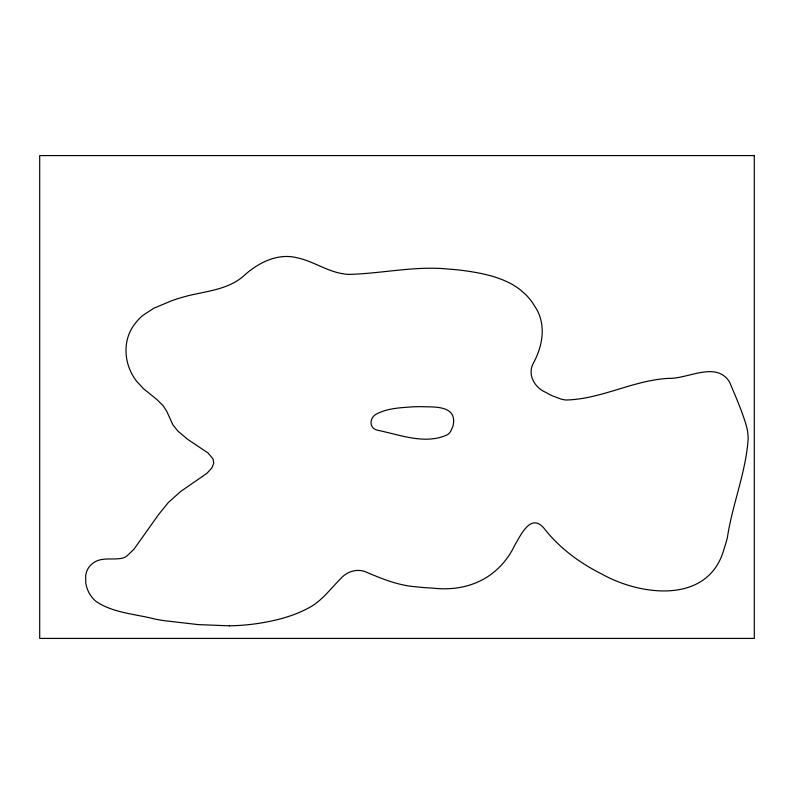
<?xml version="1.0" encoding="UTF-8"?>
<svg xmlns="http://www.w3.org/2000/svg" width="794" height="794" viewBox="0 0 794 794"><rect width="100%" height="100%" fill="white"/><g stroke="black" fill="none" stroke-linecap="round" stroke-linejoin="round"><path stroke-width="1.19" d="M229.387 625.831L198.103 624.6L164.219 620.66A304.489 304.489 0 0 1 155.326 619.151C135.456 613.941 113.274 613.176 95.915 601.316A28.505 28.505 0 0 1 90.834 595.728L89.424 593.505A31.174 31.174 0 0 1 85.772 583.064L85.663 575.531L86.536 571.888A17.428 17.428 0 0 1 91.915 564.048C100.471 556.316 112.291 560.375 122.395 558.172A16.614 16.614 0 0 0 126.454 556.396L133.988 549.19L158.641 514.482L168.288 502.582L180.645 491.476L206.976 473.293L211.909 467.845L213.725 463.269L213.08 459.031L208.038 452.977L187.761 439.4L177.747 430.973L172.923 424.879L166.621 411.064L163.038 405.605L156.894 399.511L143.426 388.653L136.35 380.941A49.883 49.883 0 0 1 130.941 371.999C123.755 357.181 124.062 338.482 134.077 324.984A50.32 50.32 0 0 1 142.771 315.446L153.818 308.241L171.742 300.708A201.726 201.726 0 0 1 182.431 297.293A186.143 186.143 0 0 1 190.401 295.189C209.527 290.822 230.588 288.698 245.425 274.347C259.479 262.139 278.218 252.909 297.214 257.822C312.379 260.968 325.411 270.258 340.596 273.325A60.334 60.334 0 0 0 348.586 274.416C381.616 273.632 414.438 265.752 447.667 269.007A264.491 264.491 0 0 1 463.507 270.556C480.211 272.848 497.233 276.084 512.14 284.351A65.952 65.952 0 0 1 520.536 289.989L525.926 294.802A57.396 57.396 0 0 1 534.6 306.027C546.729 323.684 542.937 345.727 533.26 363.364C527.176 374.818 534.739 387.72 545.825 392.405A79.201 79.201 0 0 0 552.366 395.849L561.169 399.134A32.792 32.792 0 0 0 565.814 399.997C601.167 399.313 633.344 380.118 668.776 378.351C688.249 378.956 716.257 360.655 729.567 382.083C735.919 397.288 742.807 412.493 747.055 428.462A55.729 55.729 0 0 1 748.156 438.893C745.894 472.499 732.425 504.101 727.443 537.29A106.922 106.922 0 0 1 724.247 548.178C709.449 604.522 641.254 596.284 601.624 573.933C579.531 562.867 559.442 548.049 544.198 528.486C531.107 512.517 521.112 534.531 515.098 544.555C499.585 577.437 468.668 592.324 432.452 588.086A223.203 223.203 0 0 1 416.443 586.835C399.283 585.644 383.254 579.372 367.612 572.692C358.332 567.948 347.246 571.005 340.586 578.766C330.165 589.108 321.381 601.604 307.923 608.333C292.728 616.372 275.875 620.63 258.983 623.31A219.64 219.64 0 0 1 229.387 625.831M453.652 421.019L453.602 422.001A23.016 23.016 0 0 1 452.908 426.279L450.645 431.41A13.776 13.776 0 0 1 447.737 434.546C425.882 445.146 400.245 434.913 377.845 430.279C368.158 428.432 369.528 416.354 377.577 413.525C387.968 408.285 399.948 407.779 411.332 406.915A211.591 211.591 0 0 1 421.574 406.667C432.333 407.203 453.811 405.079 453.652 421.019M754.3 155.584L39.7 155.584L39.7 638.416L754.3 638.416L754.3 155.584"/></g></svg>
